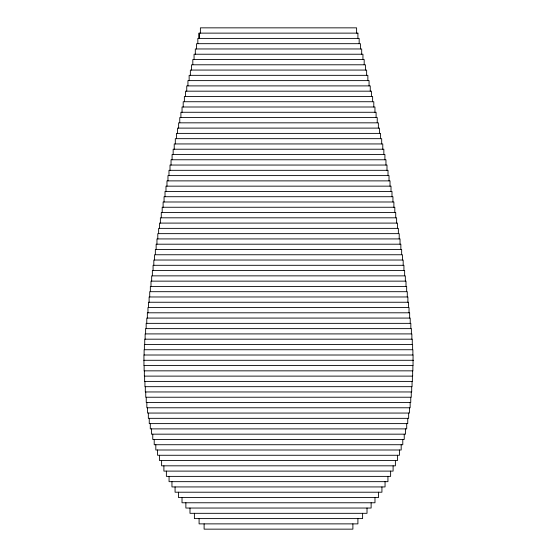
<?xml version="1.0" encoding="UTF-8"?>
<svg xmlns="http://www.w3.org/2000/svg" width="557" height="557" viewBox="0 0 557 557"><rect width="100%" height="100%" fill="white"/><g stroke="black" fill="none" stroke-linecap="round" stroke-linejoin="round"><path stroke-width="0.84" d="M357.935 33.128L199.065 33.128L199.065 38.405M143.803 360.288L413.197 360.288M412.883 355.011L412.883 349.74L144.117 349.74L144.117 355.011M412.869 365.566L412.869 370.844L144.131 370.844L144.131 365.566M412.619 349.74L412.619 344.463L144.381 344.463L144.381 349.74M412.646 370.844L412.646 376.121L144.354 376.121L144.354 370.844M412.375 376.121L412.375 381.399L144.625 381.399L144.625 376.121M412.277 344.463L412.277 339.185L144.723 339.185L144.723 344.463M412.062 381.399L412.062 386.676L144.938 386.676L144.938 381.399M411.867 339.185L411.867 333.908L145.133 333.908L145.133 339.185M411.693 386.676L411.693 391.954L145.307 391.954L145.307 386.676M411.379 333.908L411.379 328.63L145.621 328.63L145.621 333.908M411.261 391.954L411.261 397.232L145.739 397.232L145.739 391.954M410.836 328.63L410.836 323.352L146.164 323.352L146.164 328.63M410.753 397.232L410.753 402.509L146.247 402.509L146.247 397.232M410.224 323.352L410.224 318.075L146.776 318.075L146.776 323.352M410.154 402.509L410.154 407.78L146.846 407.78L146.846 402.509M409.646 318.075L409.646 312.797L147.354 312.797L147.354 318.075M409.458 407.78L409.458 413.057L147.542 413.057L147.542 407.78M409.033 312.797L409.033 307.52L147.967 307.52L147.967 312.797M408.657 413.057L408.657 418.335L148.343 418.335L148.343 413.057M408.476 307.52L408.476 302.249L148.524 302.249L148.524 307.52M407.891 302.249L407.891 296.972L149.109 296.972L149.109 302.249M407.745 418.335L407.745 423.612L149.255 423.612L149.255 418.335M407.285 296.972L407.285 291.694L149.715 291.694L149.715 296.972M406.707 423.612L406.707 428.89L150.293 428.89L150.293 423.612M406.659 291.694L406.659 286.416L150.341 286.416L150.341 291.694M406.004 286.416L406.004 281.139L150.996 281.139L150.996 286.416M405.538 428.89L405.538 434.168L151.462 434.168L151.462 428.89M405.336 281.139L405.336 275.861L151.664 275.861L151.664 281.139M404.64 275.861L404.64 270.584L152.36 270.584L152.36 275.861M404.236 434.168L404.236 439.445L152.764 439.445L152.764 434.168M403.922 270.584L403.922 265.306L153.078 265.306L153.078 270.584M403.184 265.306L403.184 260.028L153.816 260.028L153.816 265.306M402.788 439.445L402.788 444.723L154.212 444.723L154.212 439.445M402.426 260.028L402.426 254.751L154.574 254.751L154.574 260.028M401.653 254.751L401.653 249.48L155.347 249.48L155.347 254.751M401.186 444.723L401.186 450L155.814 450L155.814 444.723M400.852 249.48L400.852 244.203L156.148 244.203L156.148 249.48M400.044 244.203L400.044 238.925L156.956 238.925L156.956 244.203M399.425 450L399.425 455.271L157.575 455.271L157.575 450M399.209 238.925L399.209 233.648L157.791 233.648L157.791 238.925M398.366 233.648L398.366 228.37L158.634 228.37L158.634 233.648M397.496 228.37L397.496 223.092L159.504 223.092L159.504 228.37M397.496 455.271L397.496 460.548L159.504 460.548L159.504 455.271M396.619 223.092L396.619 217.815L160.381 217.815L160.381 223.092M395.721 217.815L395.721 212.537L161.279 212.537L161.279 217.815M395.393 460.548L395.393 465.826L161.607 465.826L161.607 460.548M394.809 212.537L394.809 207.26L162.191 207.26L162.191 212.537M393.883 207.26L393.883 201.989L163.117 201.989L163.117 207.26M393.103 465.826L393.103 471.104L163.897 471.104L163.897 465.826M392.936 201.989L392.936 196.712L164.064 196.712L164.064 201.989M391.982 196.712L391.982 191.434L165.018 191.434L165.018 196.712M391.014 191.434L391.014 186.156L165.986 186.156L165.986 191.434M390.624 471.104L390.624 476.381L166.376 476.381L166.376 471.104M390.025 186.156L390.025 180.879L166.975 180.879L166.975 186.156M389.03 180.879L389.03 175.601L167.97 175.601L167.97 180.879M388.013 175.601L388.013 170.324L168.987 170.324L168.987 175.601M387.937 476.381L387.937 481.659L169.063 481.659L169.063 476.381M386.99 170.324L386.99 165.046L170.01 165.046L170.01 170.324M385.959 165.046L385.959 159.768L171.041 159.768L171.041 165.046M385.047 481.659L385.047 486.936L171.953 486.936L171.953 481.659M384.908 159.768L384.908 154.491L172.092 154.491L172.092 159.768M383.843 154.491L383.843 149.22L173.157 149.22L173.157 154.491M382.77 149.22L382.77 143.943L174.23 143.943L174.23 149.22M381.928 486.936L381.928 492.214L175.072 492.214L175.072 486.936M381.691 143.943L381.691 138.665L175.309 138.665L175.309 143.943M380.591 138.665L380.591 133.388L176.409 133.388L176.409 138.665M379.484 133.388L379.484 128.11L177.516 128.11L177.516 133.388M378.579 492.214L378.579 497.492L178.421 497.492L178.421 492.214M378.37 128.11L378.37 122.832L178.63 122.832L178.63 128.11M377.242 122.832L377.242 117.555L179.758 117.555L179.758 122.832M376.1 117.555L376.1 112.277L180.9 112.277L180.9 117.555M374.952 112.277L374.952 107L182.048 107L182.048 112.277M374.979 497.492L374.979 502.769L182.021 502.769L182.021 497.492M373.796 107L373.796 101.729L183.204 101.729L183.204 107M372.626 101.729L372.626 96.452L184.374 96.452L184.374 101.729M371.449 96.452L371.449 91.174L185.551 91.174L185.551 96.452M371.129 502.769L371.129 508.04L185.871 508.04L185.871 502.769M370.259 91.174L370.259 85.896L186.741 85.896L186.741 91.174M369.061 85.896L369.061 80.619L187.939 80.619L187.939 85.896M367.857 80.619L367.857 75.341L189.143 75.341L189.143 80.619M367.014 508.04L367.014 513.317L189.986 513.317L189.986 508.04M366.638 75.341L366.638 70.064L190.362 70.064L190.362 75.341M365.42 70.064L365.42 64.786L191.58 64.786L191.58 70.064M364.187 64.786L364.187 59.508L192.813 59.508L192.813 64.786M362.941 59.508L362.941 54.231L194.059 54.231L194.059 59.508M362.607 513.317L362.607 518.595L194.393 518.595L194.393 513.317M361.695 54.231L361.695 48.96L195.305 48.96L195.305 54.231M360.435 48.96L360.435 43.683L196.565 43.683L196.565 48.96M359.168 43.683L359.168 38.405L197.832 38.405L197.832 43.683M357.9 33.128L357.935 38.405M357.907 518.595L357.907 523.872L199.093 523.872L199.093 518.595M356.612 33.128L356.612 27.85L200.388 27.85L200.388 33.128M352.887 523.872L352.887 529.15L204.113 529.15L204.113 523.872M199.1 33.128L199.1 38.405M413.043 360.288L413.043 365.566L143.957 365.566L143.936 355.011L413.064 355.011L413.043 360.288"/></g></svg>
